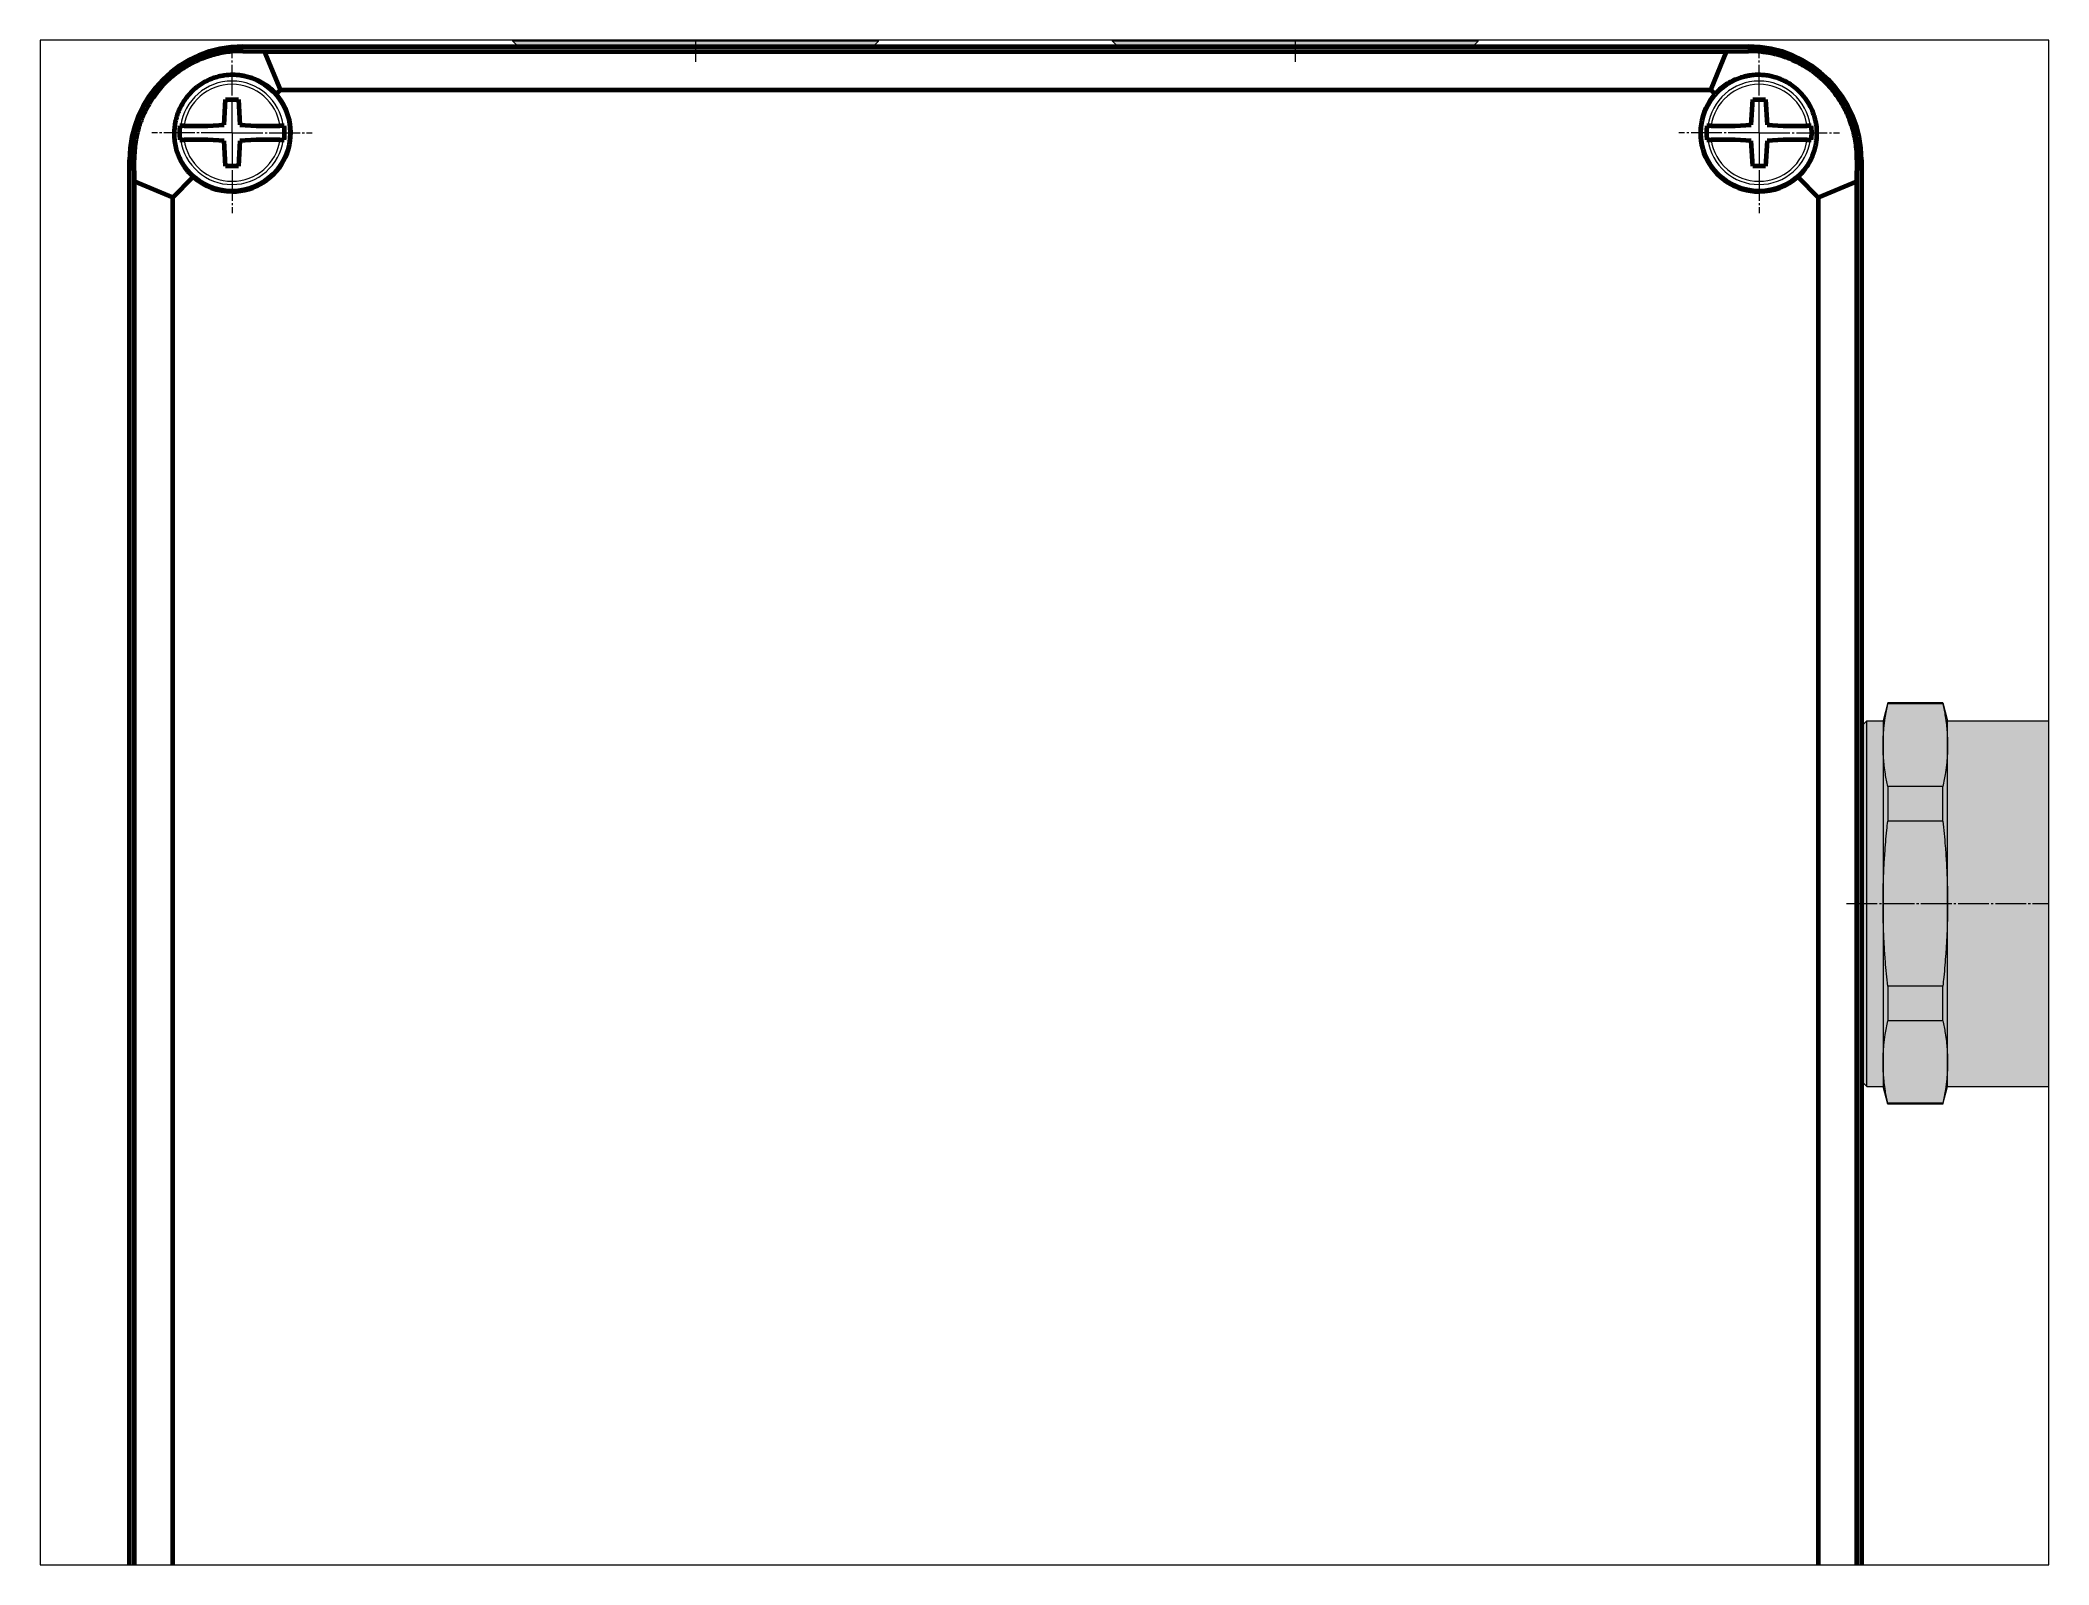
# Paper-space layout 'Лист1' of a CAD drawing. Header units: millimetres. Extents: x 26 to 231, y 20 to 176.
# The model-space entities are those that its viewports show. They can reach past a viewport. Long polylines and large blocks are cut down to what shows.
import ezdxf

# ---------------------------------------------------------------- set-up
doc = ezdxf.new("R2010")
doc.units = ezdxf.units.MM
for name, pattern in [('K5LT_AXLED', [26.227272, 21.727272, -1.5, 1.5, -1.5]), ('K5LT_BASIC', [0]), ('K5LT_THIN', [0])]:
    doc.linetypes.add(name, pattern=pattern)
doc.layers.add('Системный слой', color=7, linetype='Continuous')
doc.styles.get("Standard").update_dxf_attribs({"font": 'arial.ttf'})
doc.dimstyles.get("Standard").update_dxf_attribs({"dimtxt": 2.5, "dimasz": 2.5, "dimexe": 1.25, "dimexo": 0.625, "dimtad": 1, "dimtxsty": 'Standard', "dimcen": 2.5, "dimazin": 3, "dimtfac": 1, "dimtmove": 0, "dimatfit": 3, "dimarcsym": 0})

# ---------------------------------------------------------------- blocks, each defined once
blk = doc.blocks.new('VP.161610_topside')
at = {"layer": 'Системный слой', "color": 7, "linetype": 'K5LT_THIN', "lineweight": 18}
for p, q in [((-70, 80.09), (-70, 80.52)), ((70, 80.09), (70, 80.52)), ((-80.09, 70), (-80.52, 70)), ((80.09, 70), (80.52, 70))]:
    blk.add_line(p, q, dxfattribs=at)
at = {"layer": 'Системный слой', "color": 150, "linetype": 'K5LT_BASIC', "lineweight": 60, "true_color": 0x0080ff}
for p, q in [((-70, 80.52), (70, 80.52)), ((-70, 80.52), (70, 80.52)), ((-70, 80.09), (-67.98, 80.07)), ((-67.98, 80.07), (67.98, 80.07)), ((-67.98, 80.07), (-66.5, 76.5)), ((67.98, 80.07), (66.5, 76.5)), ((67.98, 80.07), (70, 80.09)), ((-71.74, 73.24), (-71.6, 75.6)), ((-71.6, 75.6), (-70.4, 75.6)), ((-70.4, 75.6), (-70.26, 73.24)), ((-66.9, 76.1), (-66.5, 76.5)), ((-66.5, 76.5), (66.5, 76.5)), ((66.5, 76.5), (66.9, 76.1)), ((70.26, 73.24), (70.4, 75.6)), ((70.4, 75.6), (71.6, 75.6)), ((71.6, 75.6), (71.74, 73.24)), ((-75.77, 73.15), (-75.85, 73.15)), ((-75.46, 73.15), (-75.77, 73.15)), ((-75.46, 73.15), (-73.24, 73.15)), ((-73.24, 73.15), (-71.74, 73.24)), ((-70.26, 73.24), (-68.76, 73.15)), ((-68.76, 73.15), (-66.54, 73.15)), ((-66.23, 73.15), (-66.54, 73.15)), ((-66.15, 73.15), (-66.23, 73.15)), ((66.23, 73.15), (66.15, 73.15)), ((66.54, 73.15), (66.23, 73.15)), ((66.54, 73.15), (68.76, 73.15)), ((68.76, 73.15), (70.26, 73.24)), ((71.74, 73.24), (73.24, 73.15)), ((73.24, 73.15), (75.46, 73.15)), ((75.77, 73.15), (75.46, 73.15)), ((75.85, 73.15), (75.77, 73.15)), ((-75.85, 71.85), (-75.77, 71.85)), ((-75.77, 71.85), (-75.46, 71.85)), ((-73.24, 71.85), (-75.46, 71.85)), ((-71.74, 71.76), (-73.24, 71.85)), ((-71.6, 69.4), (-71.74, 71.76)), ((-70.26, 71.76), (-70.4, 69.4)), ((-68.76, 71.85), (-70.26, 71.76)), ((-66.54, 71.85), (-68.76, 71.85)), ((-66.54, 71.85), (-66.23, 71.85)), ((-66.23, 71.85), (-66.15, 71.85)), ((66.15, 71.85), (66.23, 71.85)), ((66.23, 71.85), (66.54, 71.85)), ((68.76, 71.85), (66.54, 71.85)), ((70.26, 71.76), (68.76, 71.85)), ((70.4, 69.4), (70.26, 71.76)), ((71.74, 71.76), (71.6, 69.4)), ((73.24, 71.85), (71.74, 71.76)), ((75.46, 71.85), (73.24, 71.85)), ((75.46, 71.85), (75.77, 71.85)), ((75.77, 71.85), (75.85, 71.85)), ((-80.52, -70), (-80.52, 70)), ((-80.52, -70), (-80.52, 70)), ((-80.07, 67.98), (-80.09, 70)), ((-70.4, 69.4), (-71.6, 69.4)), ((71.6, 69.4), (70.4, 69.4)), ((80.09, 70), (80.07, 67.98)), ((80.52, 70), (80.52, -70)), ((80.52, 70), (80.52, -70)), ((-80.07, -67.98), (-80.07, 67.98)), ((-80.07, 67.98), (-76.5, 66.5)), ((-76.5, 66.5), (-74.6, 68.4)), ((74.6, 68.4), (76.5, 66.5)), ((80.07, 67.98), (76.5, 66.5)), ((80.07, 67.98), (80.07, -67.98)), ((-76.5, -66.5), (-76.5, 66.5)), ((76.5, 66.5), (76.5, -66.5))]:
    blk.add_line(p, q, dxfattribs=at)
at = {"layer": 'Системный слой', "color": 30, "linetype": 'K5LT_AXLED', "lineweight": 18, "true_color": 0xff8000}
for p, q in [((-71, 72.5), (-71, 79.96)), ((71, 72.5), (71, 79.96)), ((-71, 72.5), (-78.46, 72.5)), ((-71, 72.5), (-71, 65.04)), ((-71, 72.5), (-63.54, 72.5)), ((71, 72.5), (63.54, 72.5)), ((71, 72.5), (71, 65.04)), ((71, 72.5), (78.46, 72.5))]:
    blk.add_line(p, q, dxfattribs=at)
at = {"layer": 'Системный слой', "color": 7, "linetype": 'K5LT_THIN', "lineweight": 18}
for centre in [(-71, 72.5), (71, 72.5)]:
    blk.add_circle(centre, 5.26, dxfattribs=at)
at = {"layer": 'Системный слой', "color": 150, "linetype": 'K5LT_BASIC', "lineweight": 60, "true_color": 0x0080ff}
for centre, radius, start, end in [((-70, 70), 10.52, 90, 180), ((-70, 70), 10.52, 90, 180), ((70, 70), 10.52, 0, 90), ((70, 70), 10.52, 0, 90), ((-71, 72.5), 5.46, 270, 41.287), ((71, 72.5), 5.46, 138.713, 270), ((-71, 72.5), 4.89, 172.3613, 187.6387), ((-71, 72.5), 4.89, 0, 7.6387), ((71, 72.5), 4.89, 172.3613, 187.6387), ((71, 72.5), 4.89, 0, 7.6387), ((-71, 72.5), 4.89, 352.3613, 0), ((71, 72.5), 4.89, 352.3613, 0), ((-71, 72.5), 5.46, 228.713, 270), ((71, 72.5), 5.46, 270, 311.287)]:
    blk.add_arc(centre, radius, start, end, dxfattribs=at)
at = {"layer": 'Системный слой', "color": 7, "linetype": 'K5LT_THIN', "lineweight": 18}
for centre, radius, start, end in [((-71, 72.5), 4.81, 7.7656, 172.2344), ((-71, 72.5), 4.51, 8.2849, 171.7151), ((71, 72.5), 4.81, 7.7656, 172.2344), ((71, 72.5), 4.51, 8.2849, 171.7151), ((-71, 72.5), 4.81, 187.7656, 352.2344), ((-71, 72.5), 4.51, 188.2849, 351.7151), ((71, 72.5), 4.81, 187.7656, 352.2344), ((71, 72.5), 4.51, 188.2849, 351.7151)]:
    blk.add_arc(centre, radius, start, end, dxfattribs=at)
at = {"layer": 'Системный слой', "color": 150, "linetype": 'K5LT_BASIC', "lineweight": 60, "true_color": 0x0080ff}
for points, knots in [([(-70, 80.09), (-70.33, 80.1), (-70.91, 80.08), (-71.75, 79.97), (-72.5, 79.82), (-73.22, 79.61), (-73.93, 79.35), (-74.58, 79.05), (-75.16, 78.74), (-75.71, 78.39), (-76.24, 78.01), (-76.83, 77.52), (-77.38, 76.98), (-77.86, 76.42), (-78.28, 75.87), (-78.63, 75.34), (-79.01, 74.66), (-79.31, 74.03), (-79.56, 73.37), (-79.72, 72.86), (-79.89, 72.19), (-80, 71.56), (-80.08, 70.77), (-80.1, 70.3), (-80.09, 70)], [0, 0, 0, 0, 1.678346, 2.918033, 4.141642, 5.345112, 6.52359, 7.6812, 8.685517, 9.549511, 10.637026, 11.673307, 12.96663, 14.152575, 14.982347, 16.089704, 17.04849, 18.561136, 19.319076, 20.382424, 21.08946, 22.636563, 23.473718, 25, 25, 25, 25]), ([(80.09, 70), (80.1, 70.33), (80.08, 70.91), (79.97, 71.75), (79.82, 72.5), (79.61, 73.22), (79.35, 73.93), (79.05, 74.58), (78.74, 75.16), (78.39, 75.71), (78.01, 76.24), (77.52, 76.83), (76.98, 77.38), (76.42, 77.86), (75.87, 78.28), (75.34, 78.63), (74.66, 79.01), (74.03, 79.31), (73.37, 79.56), (72.86, 79.72), (72.19, 79.89), (71.56, 80), (70.77, 80.08), (70.3, 80.1), (70, 80.09)], [0, 0, 0, 0, 1.678346, 2.918033, 4.141642, 5.345112, 6.52359, 7.6812, 8.685517, 9.549511, 10.637026, 11.673307, 12.96663, 14.152575, 14.982347, 16.089704, 17.04849, 18.561136, 19.319076, 20.382424, 21.08946, 22.636563, 23.473718, 25, 25, 25, 25]), ([(-66.9, 76.1), (-67.17, 76.4), (-67.65, 76.82), (-68.27, 77.2), (-68.86, 77.49), (-69.34, 77.66), (-69.88, 77.78), (-70.21, 77.84), (-70.55, 77.87), (-71.07, 77.89), (-71.58, 77.86), (-72.18, 77.75), (-72.62, 77.62), (-73.11, 77.44), (-73.54, 77.23), (-73.96, 76.97), (-74.33, 76.7), (-74.7, 76.38), (-75.05, 76.02), (-75.31, 75.69), (-75.56, 75.32), (-75.74, 75.01), (-75.92, 74.63), (-76.04, 74.35), (-76.14, 74.04), (-76.22, 73.75), (-76.31, 73.37), (-76.37, 72.88), (-76.39, 72.3), (-76.35, 71.71), (-76.23, 71.09), (-76.03, 70.46), (-75.75, 69.86), (-75.31, 69.13), (-74.9, 68.67), (-74.6, 68.4)], [0, 0, 0, 0, 2.6598, 4.293202, 4.810388, 7.022273, 7.577774, 8.301187, 9.127553, 9.766012, 11.474542, 12.234031, 13.338453, 14.143619, 15.218048, 16.025473, 16.851534, 17.765607, 18.700674, 19.584783, 20.091174, 21.157204, 21.593884, 22.436201, 22.905411, 23.468201, 24.132124, 25.228837, 26.389695, 27.647613, 28.931564, 30.353078, 31.90327, 33.281102, 36, 36, 36, 36]), ([(74.6, 68.4), (74.9, 68.67), (75.32, 69.15), (75.7, 69.77), (75.99, 70.36), (76.16, 70.84), (76.28, 71.38), (76.34, 71.71), (76.37, 72.05), (76.39, 72.57), (76.36, 73.08), (76.25, 73.68), (76.12, 74.12), (75.94, 74.61), (75.73, 75.04), (75.47, 75.46), (75.2, 75.83), (74.88, 76.2), (74.52, 76.55), (74.19, 76.81), (73.82, 77.06), (73.51, 77.24), (73.13, 77.42), (72.85, 77.54), (72.54, 77.64), (72.25, 77.72), (71.87, 77.81), (71.38, 77.87), (70.8, 77.89), (70.21, 77.85), (69.59, 77.73), (68.96, 77.53), (68.36, 77.25), (67.63, 76.81), (67.17, 76.4), (66.9, 76.1)], [0, 0, 0, 0, 2.6598, 4.293202, 4.810388, 7.022273, 7.577774, 8.301187, 9.127553, 9.766012, 11.474542, 12.234031, 13.338453, 14.143619, 15.218048, 16.025473, 16.851534, 17.765607, 18.700674, 19.584783, 20.091174, 21.157204, 21.593884, 22.436201, 22.905411, 23.468201, 24.132124, 25.228837, 26.389695, 27.647613, 28.931564, 30.353078, 31.90327, 33.281102, 36, 36, 36, 36])]:
    blk.add_open_spline(points, degree=3, knots=knots, dxfattribs=at)
blk = doc.blocks.new('VZ-N25_withoutcap')
at = {"true_color": 0xffffff}
blk.add_hatch(color=7, dxfattribs=at).paths.add_polyline_path([(17, -19), (17, -8), (18.65, -7.56), (18.65, -2.44), (17, -2), (17, -0.5), (16.5, 0), (-16.5, 0), (-17, -0.5), (-17, -2), (-18.65, -2.44), (-18.65, -7.56), (-17, -8), (-17, -19), (-15, -19), (-15, -26.93), (-14.1, -27.82), (-17, -27.82), (-18.65, -28.43), (-18.65, -31.22), (-17, -31.83), (17, -31.83), (18.65, -31.22), (18.65, -28.43), (17, -27.82), (14.1, -27.82), (15, -26.93), (15, -19)])
at = {"color": 150, "linetype": 'K5LT_BASIC', "lineweight": 0, "true_color": 0x0080ff}
for p, q in [((-17, -0.5), (-16.5, 0)), ((-16.5, 0), (0, 0)), ((0, 0), (16.5, 0)), ((17, -0.5), (16.5, 0)), ((-17, -0.5), (-17, -2)), ((-17, -0.5), (0, -0.5)), ((0, -0.5), (17, -0.5)), ((17, -0.5), (17, -2)), ((-18.65, -2.44), (-17, -2)), ((-18.65, -7.56), (-18.65, -2.44)), ((-18.56, -2.44), (-18.65, -2.44)), ((-18.56, -7.56), (-18.56, -2.44)), ((-14.72, -2), (-17, -2)), ((0, -2), (-14.72, -2)), ((-10.89, -7.56), (-10.89, -2.44)), ((-7.67, -2.44), (-10.89, -2.44)), ((-7.67, -7.56), (-7.67, -2.44)), ((14.72, -2), (0, -2)), ((10.89, -2.44), (7.67, -2.44)), ((7.67, -7.56), (7.67, -2.44)), ((10.89, -7.56), (10.89, -2.44)), ((17, -2), (14.72, -2)), ((18.65, -2.44), (17, -2)), ((18.65, -2.44), (18.56, -2.44)), ((18.56, -7.56), (18.56, -2.44)), ((18.65, -7.56), (18.65, -2.44)), ((-18.65, -7.56), (-17, -8)), ((-18.65, -7.56), (-18.56, -7.56)), ((-17, -8), (-17, -19)), ((-17, -8), (-14.72, -8)), ((-14.72, -8), (0, -8)), ((-10.89, -7.56), (-7.67, -7.56)), ((0, -8), (14.72, -8)), ((7.67, -7.56), (10.89, -7.56)), ((14.72, -8), (17, -8)), ((18.65, -7.56), (17, -8)), ((17, -8), (17, -19)), ((18.56, -7.56), (18.65, -7.56)), ((-17, -19), (17, -19)), ((-15, -26.93), (-15, -19)), ((15, -26.93), (15, -19)), ((-18.65, -28.43), (-17, -27.82)), ((-17, -27.82), (-14.72, -27.82)), ((-14.1, -27.82), (-15, -26.93)), ((-15, -26.93), (0, -26.93)), ((-14.72, -27.82), (0, -27.82)), ((0, -26.93), (15, -26.93)), ((0, -27.82), (14.72, -27.82)), ((14.1, -27.82), (15, -26.93)), ((14.72, -27.82), (17, -27.82)), ((18.65, -28.43), (17, -27.82)), ((-18.65, -28.43), (-18.65, -31.22)), ((-18.65, -28.43), (-18.56, -28.43)), ((-18.56, -28.43), (-18.56, -31.22)), ((-10.89, -28.43), (-10.89, -31.22)), ((-10.89, -28.43), (-7.67, -28.43)), ((-7.67, -28.43), (-7.67, -31.22)), ((7.67, -28.43), (7.67, -31.22)), ((7.67, -28.43), (10.89, -28.43)), ((10.89, -28.43), (10.89, -31.22)), ((18.56, -28.43), (18.56, -31.22)), ((18.56, -28.43), (18.65, -28.43)), ((18.65, -28.43), (18.65, -31.22)), ((-18.56, -31.22), (-18.65, -31.22)), ((-18.65, -31.22), (-17, -31.83)), ((-7.67, -31.22), (-10.89, -31.22)), ((10.89, -31.22), (7.67, -31.22)), ((18.65, -31.22), (17, -31.83)), ((18.65, -31.22), (18.56, -31.22)), ((-14.72, -31.83), (-17, -31.83)), ((0, -31.83), (-14.72, -31.83)), ((14.72, -31.83), (0, -31.83)), ((17, -31.83), (14.72, -31.83))]:
    blk.add_line(p, q, dxfattribs=at)
at = {"color": 30, "linetype": 'K5LT_AXLED', "lineweight": 0, "true_color": 0xff8000}
blk.add_line((0, 1.41), (0, -34.42), dxfattribs=at)
at = {"color": 7, "linetype": 'K5LT_THIN', "lineweight": 0}
for p, q in [((-14.19, -26.93), (-14.19, -19)), ((14.19, -26.93), (14.19, -19)), ((-14.19, -27.74), (-14.19, -26.93)), ((14.19, -27.74), (14.19, -26.93))]:
    blk.add_line(p, q, dxfattribs=at)
at = {"color": 150, "linetype": 'K5LT_BASIC', "lineweight": 0, "true_color": 0x0080ff}
for points, knots in [([(-18.56, -2.44), (-18.17, -2.36), (-17.53, -2.23), (-16.66, -2.11), (-15.94, -2.04), (-15.3, -2.01), (-14.9, -2), (-14.72, -2)], [0, 0, 0, 0, 2.419879, 4.039963, 5.44907, 6.903989, 8, 8, 8, 8]), ([(-14.72, -2), (-14.46, -2), (-13.93, -2.01), (-13.08, -2.08), (-12.07, -2.21), (-11.32, -2.35), (-10.89, -2.44)], [0, 0, 0, 0, 1.44825, 2.877362, 4.644411, 7, 7, 7, 7]), ([(-7.67, -2.44), (-6.9, -2.36), (-5.61, -2.23), (-3.87, -2.11), (-2.43, -2.04), (-1.16, -2.01), (-0.35, -2), (0, -2)], [0, 0, 0, 0, 2.419879, 4.039963, 5.44907, 6.903989, 8, 8, 8, 8]), ([(0, -2), (0.53, -2), (1.58, -2.01), (3.13, -2.07), (4.87, -2.18), (6.38, -2.3), (7.39, -2.41), (7.67, -2.44)], [0, 0, 0, 0, 1.655143, 3.288413, 4.825597, 7.115345, 8, 8, 8, 8]), ([(10.89, -2.44), (11.27, -2.36), (11.92, -2.23), (12.79, -2.11), (13.51, -2.04), (14.14, -2.01), (14.55, -2), (14.72, -2)], [0, 0, 0, 0, 2.41988, 4.039965, 5.449071, 6.903989, 8, 8, 8, 8]), ([(14.72, -2), (14.99, -2), (15.51, -2.01), (16.36, -2.08), (17.38, -2.21), (18.13, -2.35), (18.56, -2.44)], [0, 0, 0, 0, 1.448248, 2.877358, 4.644409, 7, 7, 7, 7]), ([(-14.72, -8), (-14.99, -8), (-15.51, -7.99), (-16.36, -7.92), (-17.38, -7.79), (-18.13, -7.65), (-18.56, -7.56)], [0, 0, 0, 0, 1.44825, 2.877362, 4.644411, 7, 7, 7, 7]), ([(-10.89, -7.56), (-11.27, -7.64), (-11.92, -7.77), (-12.79, -7.89), (-13.51, -7.96), (-14.14, -7.99), (-14.55, -8), (-14.72, -8)], [0, 0, 0, 0, 2.419879, 4.039963, 5.44907, 6.903989, 8, 8, 8, 8]), ([(0, -8), (-0.53, -8), (-1.58, -7.99), (-3.13, -7.93), (-4.87, -7.82), (-6.38, -7.7), (-7.39, -7.59), (-7.67, -7.56)], [0, 0, 0, 0, 1.655143, 3.288413, 4.825597, 7.115345, 8, 8, 8, 8]), ([(7.67, -7.56), (6.9, -7.64), (5.61, -7.77), (3.87, -7.89), (2.43, -7.96), (1.16, -7.99), (0.35, -8), (0, -8)], [0, 0, 0, 0, 2.419879, 4.039963, 5.44907, 6.903989, 8, 8, 8, 8]), ([(14.72, -8), (14.46, -8), (13.93, -7.99), (13.08, -7.92), (12.07, -7.79), (11.32, -7.65), (10.89, -7.56)], [0, 0, 0, 0, 1.448248, 2.877358, 4.644409, 7, 7, 7, 7]), ([(18.56, -7.56), (18.17, -7.64), (17.53, -7.77), (16.66, -7.89), (15.94, -7.96), (15.3, -7.99), (14.9, -8), (14.72, -8)], [0, 0, 0, 0, 2.41988, 4.039965, 5.449071, 6.903989, 8, 8, 8, 8]), ([(-14.72, -27.82), (-14.99, -27.82), (-15.43, -27.84), (-16.12, -27.9), (-16.93, -28.02), (-17.76, -28.2), (-18.35, -28.36), (-18.56, -28.43)], [0, 0, 0, 0, 1.64951, 2.746923, 4.320506, 6.673858, 8, 8, 8, 8]), ([(-10.89, -28.43), (-11.22, -28.33), (-11.81, -28.17), (-12.63, -28), (-13.34, -27.9), (-14.03, -27.84), (-14.49, -27.82), (-14.72, -27.82)], [0, 0, 0, 0, 2.117323, 3.707547, 5.095921, 6.54191, 8, 8, 8, 8]), ([(0, -27.82), (-0.53, -27.82), (-1.41, -27.84), (-2.8, -27.9), (-4.41, -28.02), (-6.08, -28.2), (-7.25, -28.36), (-7.67, -28.43)], [0, 0, 0, 0, 1.649514, 2.746927, 4.320509, 6.673859, 8, 8, 8, 8]), ([(7.67, -28.43), (7, -28.33), (5.82, -28.17), (4.19, -28), (2.77, -27.9), (1.39, -27.84), (0.46, -27.82), (0, -27.82)], [0, 0, 0, 0, 2.117321, 3.707544, 5.09592, 6.54191, 8, 8, 8, 8]), ([(14.72, -27.82), (14.46, -27.82), (14.02, -27.84), (13.32, -27.9), (12.52, -28.02), (11.68, -28.2), (11.1, -28.36), (10.89, -28.43)], [0, 0, 0, 0, 1.649514, 2.746927, 4.320509, 6.673859, 8, 8, 8, 8]), ([(18.56, -28.43), (18.22, -28.33), (17.63, -28.17), (16.82, -28), (16.11, -27.9), (15.42, -27.84), (14.95, -27.82), (14.72, -27.82)], [0, 0, 0, 0, 2.117321, 3.707544, 5.09592, 6.54191, 8, 8, 8, 8]), ([(-18.56, -31.22), (-18.29, -31.3), (-17.81, -31.44), (-17.11, -31.59), (-16.41, -31.71), (-15.73, -31.79), (-15.15, -31.82), (-14.83, -31.83), (-14.72, -31.83)], [0, 0, 0, 0, 1.884561, 3.420348, 4.961014, 6.736057, 8.238726, 9, 9, 9, 9]), ([(-14.72, -31.83), (-14.44, -31.83), (-13.98, -31.81), (-13.27, -31.74), (-12.47, -31.62), (-11.65, -31.44), (-11.09, -31.28), (-10.89, -31.22)], [0, 0, 0, 0, 1.734922, 2.863683, 4.439349, 6.756734, 8, 8, 8, 8]), ([(-7.67, -31.22), (-7.2, -31.29), (-6.39, -31.41), (-5.42, -31.52), (-4.39, -31.63), (-3.39, -31.71), (-2.13, -31.78), (-1.07, -31.82), (-0.32, -31.83), (0, -31.83)], [0, 0, 0, 0, 1.85142, 3.182291, 3.800386, 5.890689, 7.077018, 8.732476, 10, 10, 10, 10]), ([(0, -31.83), (0.56, -31.83), (1.48, -31.81), (2.9, -31.74), (4.51, -31.62), (6.14, -31.44), (7.27, -31.28), (7.67, -31.22)], [0, 0, 0, 0, 1.734922, 2.863683, 4.439349, 6.756734, 8, 8, 8, 8]), ([(10.89, -31.22), (11.15, -31.3), (11.64, -31.44), (12.34, -31.59), (13.03, -31.71), (13.72, -31.79), (14.29, -31.82), (14.61, -31.83), (14.72, -31.83)], [0, 0, 0, 0, 1.884561, 3.420348, 4.961014, 6.736057, 8.238726, 9, 9, 9, 9]), ([(14.72, -31.83), (15, -31.83), (15.46, -31.81), (16.17, -31.74), (16.98, -31.62), (17.79, -31.44), (18.36, -31.28), (18.56, -31.22)], [0, 0, 0, 0, 1.734922, 2.863683, 4.439349, 6.756734, 8, 8, 8, 8])]:
    blk.add_open_spline(points, degree=3, knots=knots, dxfattribs=at)
blk = doc.blocks.new('*D71')
at = {"color": 0, "lineweight": -2, "transparency": 16777216}
for p, q in [((-11.778, 44.937), (-45.401, 44.937)), ((-44.151, -42.437), (-44.151, 42.437)), ((-11.778, -44.937), (-45.401, -44.937))]:
    blk.add_line(p, q, dxfattribs=at)
at = {"color": 0, "transparency": 16777216}
for points in [[(-44.568, 42.437), (-43.734, 42.437), (-44.151, 44.937)], [(-44.568, -42.437), (-43.734, -42.437), (-44.151, -44.937)]]:
    blk.add_solid(points, dxfattribs=at)
at = {"layer": 'Defpoints', "color": 0, "transparency": 16777216}
for p in [(-44.151, 44.937), (-11.153, 44.937), (-11.153, -44.937)]:
    blk.add_point(p, dxfattribs=at)
at = {"color": 0, "transparency": 16777216, "insert": (-46.053, 0), "char_height": 2.5, "attachment_point": 5, "rotation": 90}
blk.add_mtext('180.0', dxfattribs=at)
blk = doc.blocks.new('*D72')
at = {"color": 0, "lineweight": -2, "transparency": 16777216}
for p, q in [((44.937, -0.285), (44.937, -51.898)), ((-32.209, -32.834), (-32.209, -51.898)), ((-29.709, -50.648), (42.437, -50.648))]:
    blk.add_line(p, q, dxfattribs=at)
at = {"color": 0, "transparency": 16777216}
for points in [[(-29.709, -50.231), (-29.709, -51.064), (-32.209, -50.648)], [(42.437, -50.231), (42.437, -51.064), (44.937, -50.648)]]:
    blk.add_solid(points, dxfattribs=at)
at = {"layer": 'Defpoints', "color": 0, "transparency": 16777216}
for p in [(44.937, 0.34), (-32.209, -32.209), (44.937, -50.648)]:
    blk.add_point(p, dxfattribs=at)
at = {"color": 0, "transparency": 16777216, "insert": (6.364, -48.746), "char_height": 2.5, "attachment_point": 5}
blk.add_mtext('154.29', dxfattribs=at)

msp = doc.modelspace()

# ---------------------------------------------------------------- block references
at = {"xscale": 0.4, "yscale": 0.4, "zscale": 0.4}
for p, rotation in [((-11.153, 32.209), 180), ((11.153, 32.209), 180), ((32.209, 0.34), 90)]:
    msp.add_blockref('VZ-N25_withoutcap', p, dxfattribs=dict(at, rotation=rotation))
msp.add_blockref('VP.161610_topside', (0, 0), dxfattribs=at)

# ---------------------------------------------------------------- dimensions: what is measured, and where the dimension line sits
dim = msp.add_linear_dim(base=(-44.151, 44.937), p1=(-11.153, -44.937), p2=(-11.153, 44.937), angle=90, text='180.0', dimstyle='Standard')
dim.commit()
dim.dimension.update_dxf_attribs({"geometry": '*D71', "text_midpoint": (-46.053, 0)})
dim = msp.add_linear_dim(base=(44.937, -50.648), p1=(-32.209, -32.209), p2=(44.937, 0.34), text='154.29', dimstyle='Standard')
dim.commit()
dim.dimension.update_dxf_attribs({"geometry": '*D72', "text_midpoint": (6.364, -50.648), "dimtype": 160})

psp = doc.layouts.new('Лист1')

# ---------------------------------------------------------------- viewports
at = {"layer": '0'}
psp.add_viewport(center=(128.5, 97.5), size=(205.6, 156), view_center_point=(1.82, 4.1), view_height=56.68743, dxfattribs=at)

doc.saveas('drawing.dxf')
